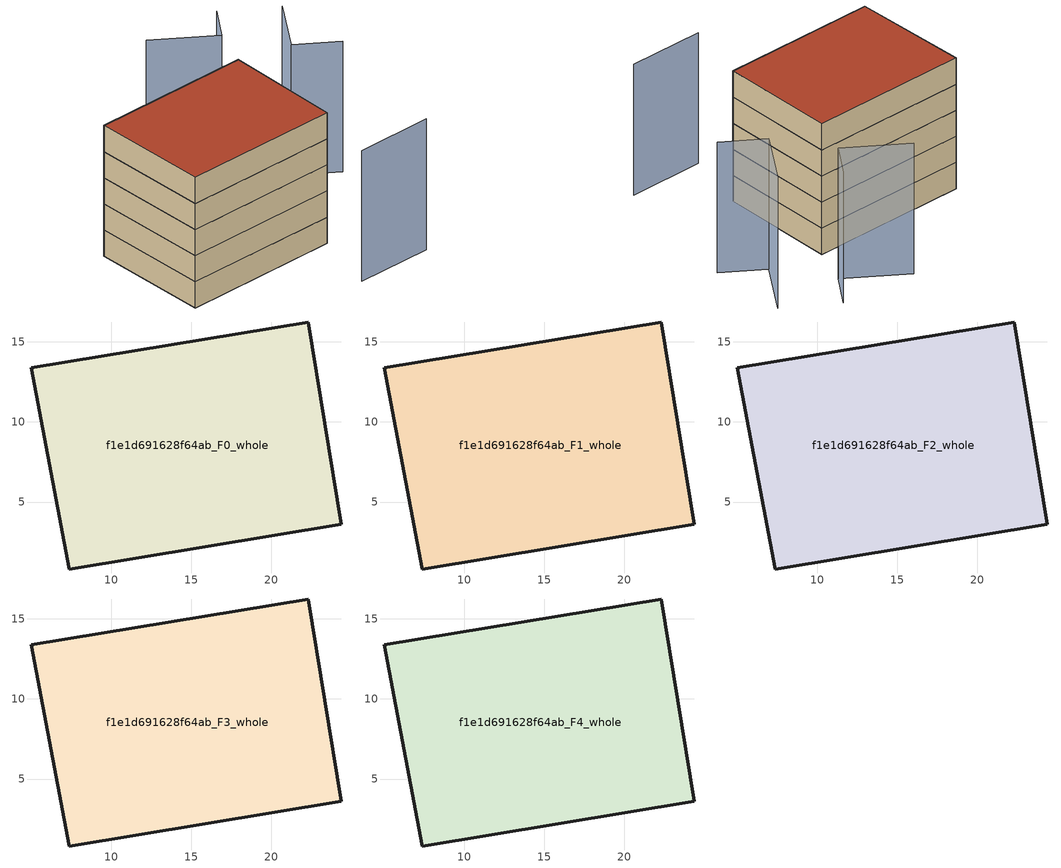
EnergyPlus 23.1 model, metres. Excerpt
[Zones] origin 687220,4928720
f1e1d691628f64ab_F0_whole
 floor ground (EU_floor_Construction): 24.36,3.61 22.29,16.23 5.02,13.39 7.4,0.82 z0
 wall outside (EU_wall_Construction): 5.02,13.39 22.29,16.23 24.36,3.61 7.4,0.82 5.02,13.39 z0:3
f1e1d691628f64ab_F1_whole
 floor to f1e1d691628f64ab_F0_whole (EU_floor_Construction): 24.36,3.61 22.29,16.23 5.02,13.39 7.4,0.82 z3
 wall outside (EU_wall_Construction): 5.02,13.39 22.29,16.23 24.36,3.61 7.4,0.82 5.02,13.39 z3:6
f1e1d691628f64ab_F2_whole
 floor to f1e1d691628f64ab_F1_whole (EU_floor_Construction): 24.36,3.61 22.29,16.23 5.02,13.39 7.4,0.82 z6
 wall outside (EU_wall_Construction): 5.02,13.39 22.29,16.23 24.36,3.61 7.4,0.82 5.02,13.39 z6:9
f1e1d691628f64ab_F3_whole
 floor to f1e1d691628f64ab_F2_whole (EU_floor_Construction): 24.36,3.61 22.29,16.23 5.02,13.39 7.4,0.82 z9
 wall outside (EU_wall_Construction): 5.02,13.39 22.29,16.23 24.36,3.61 7.4,0.82 5.02,13.39 z9:12
f1e1d691628f64ab_F4_whole
 floor to f1e1d691628f64ab_F3_whole (EU_floor_Construction): 24.36,3.61 22.29,16.23 5.02,13.39 7.4,0.82 z12
 wall outside (EU_wall_Construction): 5.02,13.39 22.29,16.23 24.36,3.61 7.4,0.82 5.02,13.39 z12:15
 roof outside (EU_roof_Construction): 22.29,16.23 24.36,3.61 7.4,0.82 5.02,13.39 z15
shading: 23.45,-3.93 31.77,-2.53 / 32.53,13.44 28,15.65 / 28,15.65 31.05,21.91 / 25.2,24.57 23.33,20.73 / 23.33,20.73 16.71,23.96 z0:15
[Building]
EU S2 Campaign: North Axis=0; Terrain=City; Solar Distribution=FullExterior
[Site:Location]
Bologna: Latitude=44.5; Longitude=11.25; Time Zone=1; Elevation=37
[SizingPeriod:WeatherFileDays]
AnnualSizingPeriod: Begin Month=1; Begin Day of Month=1; End Month=12; End Day of Month=31; Day of Week for Start Day=Monday; Use Weather File Daylight Saving Period=No; Use Weather File Rain and Snow Indicators=No
[MATERIAL]
EU_InternalMass_Material: Roughness=MediumRough; Thickness=0.1; Conductivity=1; Density=1800; Specific Heat=900; Thermal Absorptance=0.9; Solar Absorptance=0.7; Visible Absorptance=0.7
[MATERIAL:NOMASS] Roughness=MediumRough; Thermal Absorptance=0.9; Solar Absorptance=0.7; Visible Absorptance=0.7
Name | Thermal Resistance
EU_wall_NoMass | 0.905828
EU_roof_NoMass | 0.37593
EU_floor_NoMass | 0.67114
[CONSTRUCTION]
EU_wall_Construction: EU_wall_NoMass
EU_roof_Construction: EU_roof_NoMass
EU_floor_Construction: EU_floor_NoMass
EU_InternalMass_Construction: EU_InternalMass_Material
[ZONE] Type=1; Multiplier=1; Ceiling Height=autocalculate; Floor Area=autocalculate; Part of Total Floor Area=Yes
Name | Volume
f1e1d691628f64ab_F0_whole | 665.481
f1e1d691628f64ab_F1_whole; f1e1d691628f64ab_F2_whole; f1e1d691628f64ab_F3_whole; f1e1d691628f64ab_F4_whole | 665.48
[INTERNALMASS] Construction=EU_InternalMass_Construction; Surface Area=221.827
Name | Zone or ZoneList
f1e1d691628f64ab_F0_whole_EU_InternalMass | f1e1d691628f64ab_F0_whole
f1e1d691628f64ab_F1_whole_EU_InternalMass | f1e1d691628f64ab_F1_whole
f1e1d691628f64ab_F2_whole_EU_InternalMass | f1e1d691628f64ab_F2_whole
f1e1d691628f64ab_F3_whole_EU_InternalMass | f1e1d691628f64ab_F3_whole
f1e1d691628f64ab_F4_whole_EU_InternalMass | f1e1d691628f64ab_F4_whole
[OTHEREQUIPMENT] Fuel Type=Electricity; Design Level Calculation Method=Watts/Area; Power per Zone Floor Area=1; Fraction Latent=0; Fraction Radiant=0; Fraction Lost=0; Carbon Dioxide Generation Rate=0; EndUse Subcategory=EU_Step8_InternalGains
Name | Zone or ZoneList or Space or SpaceList | Schedule
EU_Step8_InternalGain_f1e1d691628f64ab_F0_whole_f000 | f1e1d691628f64ab_F0_whole | EU_Step8_GainSchedule_f1e1d691628f64ab_F0_whole_f000
EU_Step8_InternalGain_f1e1d691628f64ab_F1_whole_f000 | f1e1d691628f64ab_F1_whole | EU_Step8_GainSchedule_f1e1d691628f64ab_F1_whole_f000
EU_Step8_InternalGain_f1e1d691628f64ab_F2_whole_f000 | f1e1d691628f64ab_F2_whole | EU_Step8_GainSchedule_f1e1d691628f64ab_F2_whole_f000
EU_Step8_InternalGain_f1e1d691628f64ab_F3_whole_f000 | f1e1d691628f64ab_F3_whole | EU_Step8_GainSchedule_f1e1d691628f64ab_F3_whole_f000
EU_Step8_InternalGain_f1e1d691628f64ab_F4_whole_f000 | f1e1d691628f64ab_F4_whole | EU_Step8_GainSchedule_f1e1d691628f64ab_F4_whole_f000
[ZONEVENTILATION:DESIGNFLOWRATE] Schedule=EU_AlwaysOn; Design Flow Rate Calculation Method=AirChanges/Hour; Air Changes per Hour=0.73129; Ventilation Type=Natural; Fan Pressure Rise=0; Fan Total Efficiency=1; Constant Term Coefficient=1; Temperature Term Coefficient=0; Velocity Term Coefficient=0; Velocity Squared Term Coefficient=0; Minimum Indoor Temperature=-100; Maximum Indoor Temperature=100; Delta Temperature=-100; Minimum Outdoor Temperature=-100; Maximum Outdoor Temperature=100; Maximum Wind Speed=40
Name | Zone or ZoneList or Space or SpaceList
EU_ConstantAir_f1e1d691628f64ab_F0_whole | f1e1d691628f64ab_F0_whole
EU_ConstantAir_f1e1d691628f64ab_F1_whole | f1e1d691628f64ab_F1_whole
EU_ConstantAir_f1e1d691628f64ab_F2_whole | f1e1d691628f64ab_F2_whole
EU_ConstantAir_f1e1d691628f64ab_F3_whole | f1e1d691628f64ab_F3_whole
EU_ConstantAir_f1e1d691628f64ab_F4_whole | f1e1d691628f64ab_F4_whole
[HVACTEMPLATE:THERMOSTAT] Constant Heating Setpoint=20; Constant Cooling Setpoint=50
EU_HeatOnly_f1e1d691628f64ab_F0_whole; EU_HeatOnly_f1e1d691628f64ab_F1_whole; EU_HeatOnly_f1e1d691628f64ab_F2_whole; EU_HeatOnly_f1e1d691628f64ab_F3_whole; EU_HeatOnly_f1e1d691628f64ab_F4_whole
[HVACTEMPLATE:ZONE:IDEALLOADSAIRSYSTEM] System Availability Schedule=EU_AlwaysOn; Maximum Heating Supply Air Temperature=50; Minimum Cooling Supply Air Temperature=13; Maximum Heating Supply Air Humidity Ratio=0.0156; Minimum Cooling Supply Air Humidity Ratio=0.0077; Heating Limit=NoLimit; Cooling Limit=NoLimit; Heating Availability Schedule=EU_AlwaysOn; Cooling Availability Schedule=EU_CoolingOff; Dehumidification Control Type=ConstantSensibleHeatRatio; Cooling Sensible Heat Ratio=0.7; Dehumidification Setpoint=60; Humidification Control Type=None; Humidification Setpoint=30; Outdoor Air Method=None; Outdoor Air Flow Rate per Person=0.00944; Outdoor Air Flow Rate per Zone Floor Area=0; Outdoor Air Flow Rate per Zone=0; Demand Controlled Ventilation Type=None; Outdoor Air Economizer Type=NoEconomizer; Heat Recovery Type=None; Sensible Heat Recovery Effectiveness=0.7; Latent Heat Recovery Effectiveness=0.65
Name | Template Thermostat
f1e1d691628f64ab_F0_whole | EU_HeatOnly_f1e1d691628f64ab_F0_whole
f1e1d691628f64ab_F1_whole | EU_HeatOnly_f1e1d691628f64ab_F1_whole
f1e1d691628f64ab_F2_whole | EU_HeatOnly_f1e1d691628f64ab_F2_whole
f1e1d691628f64ab_F3_whole | EU_HeatOnly_f1e1d691628f64ab_F3_whole
f1e1d691628f64ab_F4_whole | EU_HeatOnly_f1e1d691628f64ab_F4_whole
[SIZING:ZONE] Zone Cooling Design Supply Air Temperature Input Method=SupplyAirTemperature; Zone Cooling Design Supply Air Temperature=13; Zone Heating Design Supply Air Temperature Input Method=SupplyAirTemperature; Zone Heating Design Supply Air Temperature=50; Zone Cooling Design Supply Air Humidity Ratio=0.008; Zone Heating Design Supply Air Humidity Ratio=0.008; Cooling Design Air Flow Method=DesignDay; Cooling Design Air Flow Rate=0; Cooling Minimum Air Flow per Zone Floor Area=0.000762; Cooling Minimum Air Flow=0; Cooling Minimum Air Flow Fraction=0.2; Heating Design Air Flow Method=DesignDay; Heating Design Air Flow Rate=0; Heating Maximum Air Flow per Zone Floor Area=0.002032; Heating Maximum Air Flow=0.141576; Heating Maximum Air Flow Fraction=0.3; Account for Dedicated Outdoor Air System=No; Dedicated Outdoor Air System Control Strategy=NeutralSupplyAir; Dedicated Outdoor Air Low Setpoint Temperature for Design=autosize; Dedicated Outdoor Air High Setpoint Temperature for Design=autosize; Zone Load Sizing Method=Sensible Load Only No Latent Load; Zone Latent Cooling Design Supply Air Humidity Ratio Input Method=HumidityRatioDifference; Zone Cooling Design Supply Air Humidity Ratio Difference=0.005; Zone Latent Heating Design Supply Air Humidity Ratio Input Method=HumidityRatioDifference; Zone Humidification Design Supply Air Humidity Ratio Difference=0.005
f1e1d691628f64ab_F0_whole; f1e1d691628f64ab_F1_whole; f1e1d691628f64ab_F2_whole; f1e1d691628f64ab_F3_whole; f1e1d691628f64ab_F4_whole
[SCHEDULE:CONSTANT]
Name | Hourly Value
EU_AlwaysOn | 1
EU_CoolingOff | 0
[SCHEDULE:FILE] Column Number=1; Rows to Skip at Top=0; Number of Hours of Data=8760; Column Separator=Comma; Interpolate to Timestep=No; Minutes per Item=60; Adjust Schedule for Daylight Savings=Yes
Name | File
EU_Step8_GainSchedule_f1e1d691628f64ab_F0_whole_f000 | ../../schedules/f1e1d691628f64ab/f1e1d691628f64ab_F0_whole_f000_gain.csv
EU_Step8_GainSchedule_f1e1d691628f64ab_F1_whole_f000 | ../../schedules/f1e1d691628f64ab/f1e1d691628f64ab_F1_whole_f000_gain.csv
EU_Step8_GainSchedule_f1e1d691628f64ab_F2_whole_f000 | ../../schedules/f1e1d691628f64ab/f1e1d691628f64ab_F2_whole_f000_gain.csv
EU_Step8_GainSchedule_f1e1d691628f64ab_F3_whole_f000 | ../../schedules/f1e1d691628f64ab/f1e1d691628f64ab_F3_whole_f000_gain.csv
EU_Step8_GainSchedule_f1e1d691628f64ab_F4_whole_f000 | ../../schedules/f1e1d691628f64ab/f1e1d691628f64ab_F4_whole_f000_gain.csv
